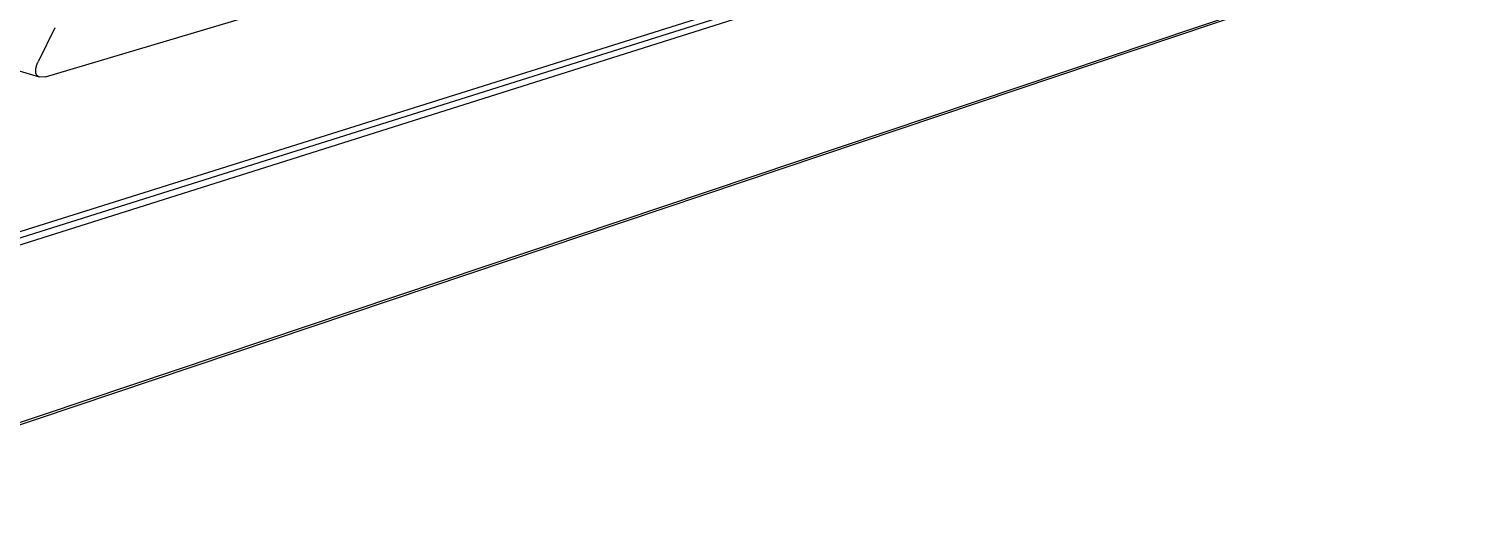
# Model space of a CAD drawing. Header units: millimetres. Extents: x -573 to 3430, y 0 to 3769.
# Drawn here: x 1582.6 to 1684.4, y 233.7 to 269 of the extents above; entities that cross this region are included whole.
import ezdxf

# ---------------------------------------------------------------- set-up
doc = ezdxf.new("R2010")
doc.units = ezdxf.units.MM
doc.layers.add('01 Basic thick', color=7, linetype='Continuous', lineweight=35)

msp = doc.modelspace()

# ---------------------------------------------------------------- linework, layer by layer
at = {"layer": '01 Basic thick', "lineweight": -3}
for p, q in [((1839.818, 335.619), (1560.049, 247.367)), ((1840.007, 335.393), (1560.294, 246.942)), ((1834.781, 334.295), (1573.54, 252.074)), ((1839.259, 327.683), (1560.105, 233.743)), ((1839.476, 327.853), (1560.348, 233.995)), ((1583.728, 265.642), (1653.498, 286.442)), ((1584.381, 269.102), (1583.226, 266.745)), ((1583.303, 265.617), (1580.779, 266.366)), ((1583.03, 266.054), (1583.031, 266.08)), ((1583.031, 266.029), (1583.03, 266.054)), ((1583.031, 266.08), (1583.032, 266.106)), ((1583.032, 266.004), (1583.031, 266.029)), ((1583.032, 266.106), (1583.034, 266.133)), ((1583.034, 265.98), (1583.032, 266.004)), ((1583.034, 266.133), (1583.037, 266.16)), ((1583.035, 265.968), (1583.034, 265.98)), ((1583.036, 265.956), (1583.035, 265.968)), ((1583.038, 265.945), (1583.036, 265.956)), ((1583.037, 266.16), (1583.04, 266.187)), ((1583.04, 265.933), (1583.038, 265.945)), ((1583.04, 266.187), (1583.045, 266.215)), ((1583.042, 265.922), (1583.04, 265.933)), ((1583.044, 265.911), (1583.042, 265.922)), ((1583.047, 265.9), (1583.044, 265.911)), ((1583.045, 266.215), (1583.05, 266.244)), ((1583.049, 265.889), (1583.047, 265.9)), ((1583.052, 265.879), (1583.049, 265.889)), ((1583.05, 266.244), (1583.056, 266.273)), ((1583.055, 265.868), (1583.052, 265.879)), ((1583.058, 265.858), (1583.055, 265.868)), ((1583.056, 266.273), (1583.062, 266.302)), ((1583.062, 265.848), (1583.058, 265.858)), ((1583.062, 266.302), (1583.069, 266.332)), ((1583.066, 265.837), (1583.062, 265.848)), ((1583.07, 265.827), (1583.066, 265.837)), ((1583.069, 266.332), (1583.077, 266.362)), ((1583.074, 265.817), (1583.07, 265.827)), ((1583.079, 265.807), (1583.074, 265.817)), ((1583.077, 266.362), (1583.086, 266.392)), ((1583.084, 265.797), (1583.079, 265.807)), ((1583.086, 266.392), (1583.095, 266.423)), ((1583.095, 266.423), (1583.116, 266.485)), ((1583.116, 266.485), (1583.14, 266.549)), ((1583.14, 266.549), (1583.166, 266.613)), ((1583.166, 266.613), (1583.195, 266.679)), ((1583.195, 266.679), (1583.226, 266.745)), ((1583.089, 265.788), (1583.084, 265.797)), ((1583.094, 265.779), (1583.089, 265.788)), ((1583.1, 265.77), (1583.094, 265.779)), ((1583.106, 265.761), (1583.1, 265.77)), ((1583.112, 265.752), (1583.106, 265.761)), ((1583.118, 265.744), (1583.112, 265.752)), ((1583.124, 265.735), (1583.118, 265.744)), ((1583.131, 265.727), (1583.124, 265.735)), ((1583.138, 265.72), (1583.131, 265.727)), ((1583.145, 265.712), (1583.138, 265.72)), ((1583.153, 265.705), (1583.145, 265.712)), ((1583.161, 265.697), (1583.153, 265.705)), ((1583.168, 265.69), (1583.161, 265.697)), ((1583.177, 265.684), (1583.168, 265.69)), ((1583.185, 265.677), (1583.177, 265.684)), ((1583.194, 265.671), (1583.185, 265.677)), ((1583.202, 265.665), (1583.194, 265.671)), ((1583.212, 265.659), (1583.202, 265.665)), ((1583.221, 265.654), (1583.212, 265.659)), ((1583.23, 265.648), (1583.221, 265.654)), ((1583.24, 265.643), (1583.23, 265.648)), ((1583.25, 265.639), (1583.24, 265.643)), ((1583.26, 265.634), (1583.25, 265.639)), ((1583.271, 265.63), (1583.26, 265.634)), ((1583.281, 265.626), (1583.271, 265.63)), ((1583.292, 265.622), (1583.281, 265.626)), ((1583.303, 265.618), (1583.292, 265.622)), ((1583.728, 265.642), (1583.303, 265.618))]:
    msp.add_line(p, q, dxfattribs=at)

doc.saveas('drawing.dxf')
